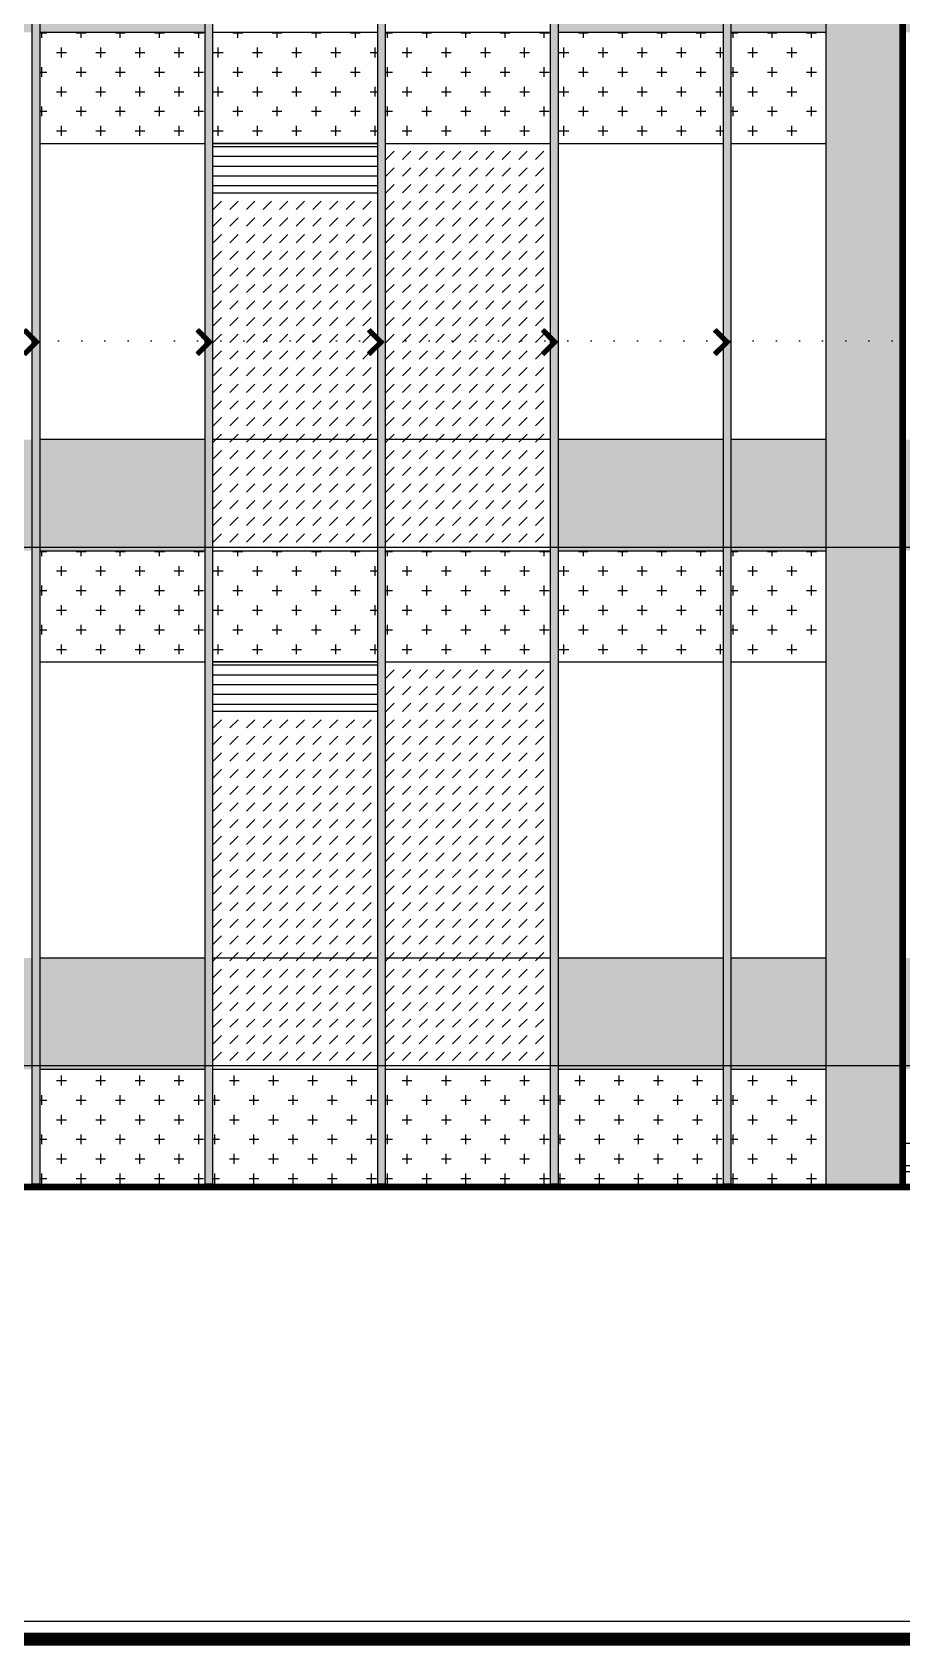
# Model space of a CAD drawing. Extents: x -863035 to 270371, y -8918 to 240488.
# Drawn here: x -827902 to -820857, y 147256 to 160326 of the extents above; entities that cross this region are included whole.
import ezdxf
from ezdxf.xclip import XClip

# ---------------------------------------------------------------- set-up
doc = ezdxf.new("R2010")
doc.units = 0
doc.header["$LTSCALE"] = 1000
doc.header["$MEASUREMENT"] = 0
doc.header["$XCLIPFRAME"] = 0
doc.linetypes.add('109-34 轴网$0$L1$0$$AUDIT_BAD_LTYPE1', pattern=[0])
doc.linetypes.add('DOT2', pattern=[0.125, 0, -0.125])
for name, color, linetype in [('01-标注_符号', 200, 'Continuous'), ('05-填充_156', 156, 'Continuous'), ('05-填充_18', 18, 'Continuous'), ('05-填充_天正', 26, 'Continuous'), ('A-C_窗', 140, 'Continuous'), ('D_玻璃', 152, 'Continuous'), ('D_铝板', 181, 'Continuous'), ('E-立面', 255, 'Continuous'), ('E-立面轮廓', 241, 'Continuous')]:
    doc.layers.add(name, color=color, linetype=linetype)
doc.layers.add('04-不打印_辅助线', color=165, linetype='Continuous', plot=False)
doc.styles.add('logo-3', font='', dxfattribs={"width": 0.8})
doc.styles.get('logo-3').set_extended_font_data('SimSun')
doc.dimstyles.new('副本 ISO-1', dxfattribs={"dimtxt": 2.5, "dimasz": 1.5, "dimexe": 1.25, "dimexo": 0.625, "dimtad": 1, "dimdec": 0, "dimtxsty": 'logo-3', "dimblk": 'ARCHTICK', "dimcen": 2.5, "dimdle": 1, "dimadec": 0, "dimazin": 0, "dimtfac": 1, "dimtdec": 0, "dimtix": 1, "dimtmove": 0, "dimatfit": 3, "dimldrblk": 'AR', "dimfxl": 0, "dimarcsym": 0})
pattern_1 = [(0, (-1356818.24, 98653.57), (158.75, 158.75), [79.375, -238.125]), (90, (-1356778.55, 98613.88), (-158.75, 158.75), [79.375, -238.125])]
pattern_2 = [(0, (-1354018.24, 98653.57), (158.75, 158.75), [79.375, -238.125]), (90, (-1353978.55, 98613.88), (-158.75, 158.75), [79.375, -238.125])]
pattern_3 = [(0, (-1351218.24, 98653.57), (158.75, 158.75), [79.375, -238.125]), (90, (-1351178.55, 98613.88), (-158.75, 158.75), [79.375, -238.125])]
pattern_4 = [(0, (-1356818.24, 102853.57), (158.75, 158.75), [79.375, -238.125]), (90, (-1356778.55, 102813.88), (-158.75, 158.75), [79.375, -238.125])]
pattern_5 = [(0, (-1354018.24, 102853.57), (158.75, 158.75), [79.375, -238.125]), (90, (-1353978.55, 102813.88), (-158.75, 158.75), [79.375, -238.125])]

# ---------------------------------------------------------------- blocks, each defined once
blk = doc.blocks.new('*U24')
at = {"layer": '05-填充_18'}
h = blk.add_hatch(color=256, dxfattribs=at)
h.dxf.hatch_style = 1
h.paths.add_polyline_path([(60, -14550), (0, -14550), (0, 310), (60, 310)])
blk.add_lwpolyline([(60, -14550), (0, -14550), (0, 310), (60, 310)], close=True)
blk = doc.blocks.new('单爪')
at = {"linetype": 'ByBlock'}
for points in [[(21676, 19383, 0.319961), (21666, 19375), (21676, 19375)], [(21729, 19383, -0.319961), (21739, 19375), (21729, 19375)]]:
    blk.add_hatch(color=256, dxfattribs=at).paths.add_polyline_path(points)
for p, q in [((21675, 19465), (21675, 19486)), ((21675, 19486), (21730, 19486)), ((21730, 19486), (21804, 19519)), ((21730, 19465), (21804, 19507)), ((21730, 19465), (21730, 19486)), ((21813, 19582), (21797, 19579)), ((21797, 19575), (21797, 19579)), ((21857, 19579), (21797, 19579)), ((21811, 19576), (21797, 19576)), ((21797, 19575), (21810, 19575)), ((21797, 19553), (21797, 19557)), ((21797, 19557), (21810, 19557)), ((21797, 19556), (21811, 19556)), ((21797, 19553), (21797, 19553)), ((21807, 19550), (21797, 19553)), ((21850, 19519), (21804, 19519)), ((21804, 19507), (21804, 19519)), ((21850, 19507), (21804, 19507)), ((21849, 19519), (21805, 19519)), ((21849, 19507), (21805, 19507)), ((21811, 19550), (21807, 19550)), ((21847, 19521), (21808, 19521)), ((21808, 19519), (21808, 19521)), ((21808, 19506), (21808, 19507)), ((21847, 19506), (21808, 19506)), ((21810, 19557), (21810, 19575)), ((21811, 19548), (21811, 19576)), ((21811, 19557), (21811, 19575)), ((21843, 19548), (21811, 19548)), ((21812, 19547), (21811, 19548)), ((21842, 19547), (21812, 19547)), ((21812, 19499), (21815, 19499)), ((21812, 19487), (21812, 19499)), ((21812, 19487), (21842, 19487)), ((21814, 19485), (21812, 19487)), ((21841, 19582), (21813, 19582)), ((21815, 19537), (21813, 19536)), ((21815, 19537), (21813, 19536)), ((21813, 19536), (21813, 19526)), ((21813, 19536), (21813, 19526)), ((21815, 19525), (21813, 19526)), ((21815, 19525), (21813, 19526)), ((21841, 19485), (21814, 19485)), ((21839, 19537), (21815, 19537)), ((21839, 19537), (21815, 19537)), ((21815, 19525), (21839, 19525)), ((21815, 19521), (21815, 19525)), ((21839, 19525), (21815, 19525)), ((21839, 19525), (21815, 19525)), ((21839, 19521), (21815, 19521)), ((21815, 19499), (21815, 19506)), ((21834, 19538), (21820, 19538)), ((21820, 19537), (21820, 19538)), ((21820, 19536), (21820, 19526)), ((21820, 19536), (21820, 19526)), ((21821, 19542), (21821, 19547)), ((21834, 19542), (21821, 19542)), ((21821, 19542), (21821, 19538)), ((21827, 19525), (21825, 19521)), ((21827, 19540), (21827, 19522)), ((21827, 19530), (21827, 19512)), ((21827, 19521), (21829, 19525)), ((21833, 19542), (21833, 19547)), ((21834, 19542), (21834, 19538)), ((21834, 19537), (21834, 19538)), ((21834, 19536), (21834, 19526)), ((21834, 19536), (21834, 19526)), ((21841, 19536), (21839, 19537)), ((21841, 19536), (21839, 19537)), ((21841, 19526), (21839, 19525)), ((21841, 19526), (21839, 19525)), ((21839, 19525), (21839, 19521)), ((21840, 19499), (21840, 19506)), ((21842, 19499), (21840, 19499)), ((21857, 19579), (21841, 19582)), ((21841, 19536), (21841, 19526)), ((21841, 19536), (21841, 19526)), ((21841, 19485), (21842, 19487)), ((21842, 19547), (21843, 19548)), ((21842, 19487), (21842, 19499)), ((21843, 19548), (21843, 19576)), ((21857, 19576), (21843, 19576)), ((21857, 19556), (21843, 19556)), ((21847, 19550), (21843, 19550)), ((21845, 19557), (21845, 19575)), ((21857, 19575), (21845, 19575)), ((21857, 19557), (21845, 19557)), ((21857, 19553), (21847, 19550)), ((21847, 19519), (21847, 19521)), ((21847, 19506), (21847, 19507)), ((21850, 19507), (21850, 19519)), ((21857, 19575), (21857, 19579)), ((21857, 19553), (21857, 19557)), ((21675, 19465), (21702, 19465)), ((21676, 19375), (21676, 19450)), ((21676, 19450), (21686, 19450)), ((21676, 19375), (21729, 19375)), ((21683, 19454), (21683, 19465)), ((21683, 19465), (21721, 19465)), ((21683, 19454), (21721, 19454)), ((21686, 19450), (21686, 19454)), ((21730, 19465), (21702, 19465)), ((21719, 19450), (21719, 19454)), ((21719, 19450), (21729, 19450)), ((21721, 19454), (21721, 19465)), ((21729, 19450), (21729, 19375))]:
    blk.add_line(p, q, dxfattribs=at)
at = {"ltscale": 0.2}
blk.add_line((21827, 19481), (21827, 19586), dxfattribs=at)
at = {"linetype": 'ByBlock'}
for centre, radius, start, end in [((21817, 19531), 6.13, 55.6158, 124.3842), ((21817, 19531), 6.13, 55.6158, 124.3842), ((21817, 19531), 6.13, 235.6158, 304.3842), ((21817, 19531), 6.13, 235.6158, 304.3842), ((21827, 19514), 22.9, 72.412, 107.588), ((21827, 19548), 22.9, 252.412, 287.588), ((21838, 19531), 6.13, 55.6158, 124.3842), ((21838, 19531), 6.13, 55.6158, 124.3842), ((21838, 19531), 6.13, 235.6158, 304.3842), ((21838, 19531), 6.13, 235.6158, 304.3842), ((21676, 19372), 10.9, 93.5382, 164.5088), ((21728, 19372), 10.9, 15.4912, 86.4618)]:
    blk.add_arc(centre, radius, start, end, dxfattribs=at)
blk = doc.blocks.new('9-x')
at = {"layer": 'D_玻璃'}
for p, q in [((1243, 0), (1400, 0)), ((-9000, 0), (-8743, 0)), ((-9000, -18), (-8743, -18)), ((-8707, 0), (-8493, 0)), ((-8707, -18), (-8493, -18)), ((-8457, 0), (1400, 0)), ((-8457, -18), (1400, -18)), ((-7307, 0), (-7093, 0)), ((-7307, -18), (-7093, -18)), ((-5907, 0), (-5693, 0)), ((-5907, -18), (-5693, -18)), ((-4507, 0), (-4293, 0)), ((-4507, -18), (-4293, -18)), ((-3107, 0), (-2893, 0)), ((-3107, -18), (-2893, -18)), ((-1707, 0), (-1493, 0)), ((-1707, -18), (-1493, -18)), ((-307, 0), (-93, 0)), ((-307, -18), (-93, -18)), ((1243, -18), (1400, -18)), ((1400, -18), (1400, 0))]:
    blk.add_line(p, q, dxfattribs=at)
at = {"layer": 'D_铝板'}
for p, q in [((-9000, -200), (-8650, -200)), ((-9000, -250), (-8650, -250))]:
    blk.add_line(p, q, dxfattribs=at)
for points in [[(-8650, -200), (-8550, -200), (-8550, -350), (-8650, -350), (-8650, -200)], [(-8550, -200), (1250, -200)], [(-7250, -250), (-8550, -250)], [(-7250, -200), (-7150, -200), (-7150, -350), (-7250, -350), (-7250, -200)], [(-5850, -250), (-7150, -250)], [(-5850, -200), (-5750, -200), (-5750, -350), (-5850, -350), (-5850, -200)], [(-4450, -250), (-5750, -250)], [(-4450, -200), (-4350, -200), (-4350, -350), (-4450, -350), (-4450, -200)], [(-3050, -250), (-4350, -250)], [(-3050, -200), (-2950, -200), (-2950, -350), (-3050, -350), (-3050, -200)], [(-1650, -250), (-2950, -250)], [(-1650, -200), (-1550, -200), (-1550, -350), (-1650, -350), (-1650, -200)], [(1150, -250), (-1550, -250)], [(-250, -200), (-150, -200), (-150, -350), (-250, -350), (-250, -200)], [(1150, -200), (1250, -200), (1250, -350), (1150, -350), (1150, -200)]]:
    blk.add_lwpolyline(points, dxfattribs=at)
for points in [[(-8647, -203), (-8553, -203), (-8553, -347), (-8647, -347)], [(-7247, -203), (-7153, -203), (-7153, -347), (-7247, -347)], [(-5847, -203), (-5753, -203), (-5753, -347), (-5847, -347)], [(-4447, -203), (-4353, -203), (-4353, -347), (-4447, -347)], [(-3047, -203), (-2953, -203), (-2953, -347), (-3047, -347)], [(-1647, -203), (-1553, -203), (-1553, -347), (-1647, -347)], [(-247, -203), (-153, -203), (-153, -347), (-247, -347)], [(1153, -203), (1247, -203), (1247, -347), (1153, -347)]]:
    blk.add_lwpolyline(points, close=True, dxfattribs=at)
at = {"layer": 'D_铝板', "xscale": -1}
for p in [(13102, -19575), (14502, -19575), (15902, -19575), (17302, -19575), (18702, -19575), (20102, -19575), (21502, -19575)]:
    blk.add_blockref('单爪', p, dxfattribs=at)
at = {"layer": 'D_铝板'}
for p in [(-30302, -19575), (-28902, -19575), (-27502, -19575), (-26102, -19575), (-24702, -19575), (-23302, -19575), (-21902, -19575), (-20502, -19575)]:
    blk.add_blockref('单爪', p, dxfattribs=at)
blk = doc.blocks.new('_ArchTick')
at = {"color": 0, "linetype": 'ByBlock', "const_width": 0.4}
blk.add_lwpolyline([(-0.5, -0.5), (0.5, 0.5)], dxfattribs=at)
blk = doc.blocks.new('*X7')
at = {"color": 0}
for p, q in [((-1012.3076, 1692.7181), (-1012.3076, 1692.7266)), ((-1012.3075, 1692.7267), (-1012.2878, 1692.7267)), ((-1012.3066, 1692.7171), (-1012.3066, 1692.7276)), ((-1012.3065, 1692.7277), (-1012.2888, 1692.7277)), ((-1012.3056, 1692.7161), (-1012.3056, 1692.7286)), ((-1012.3055, 1692.7287), (-1012.2898, 1692.7287)), ((-1012.3046, 1692.7151), (-1012.3046, 1692.7296)), ((-1012.3045, 1692.7297), (-1012.2908, 1692.7297)), ((-1012.3036, 1692.7141), (-1012.3036, 1692.7306)), ((-1012.3035, 1692.7307), (-1012.2918, 1692.7307)), ((-1012.3026, 1692.7131), (-1012.3026, 1692.7316)), ((-1012.3025, 1692.7317), (-1012.2928, 1692.7317)), ((-1012.3016, 1692.7121), (-1012.3016, 1692.7326)), ((-1012.3015, 1692.7327), (-1012.2938, 1692.7327)), ((-1012.3006, 1692.7111), (-1012.3006, 1692.7336)), ((-1012.3005, 1692.7337), (-1012.2948, 1692.7337)), ((-1012.2996, 1692.7101), (-1012.2996, 1692.7346)), ((-1012.2995, 1692.7347), (-1012.2958, 1692.7347)), ((-1012.2986, 1692.7091), (-1012.2986, 1692.7356)), ((-1012.2985, 1692.7357), (-1012.2968, 1692.7357)), ((-1012.2976, 1692.7081), (-1012.2976, 1692.7364)), ((-1012.2966, 1692.7071), (-1012.2966, 1692.7354)), ((-1012.2956, 1692.7061), (-1012.2956, 1692.7344)), ((-1012.2946, 1692.7051), (-1012.2946, 1692.7334)), ((-1012.2936, 1692.7041), (-1012.2936, 1692.7324)), ((-1012.2926, 1692.7031), (-1012.2926, 1692.7314)), ((-1012.2916, 1692.7021), (-1012.2916, 1692.7304)), ((-1012.2906, 1692.7011), (-1012.2906, 1692.7294)), ((-1012.2896, 1692.7001), (-1012.2896, 1692.7284)), ((-1012.2886, 1692.6991), (-1012.2886, 1692.7274)), ((-1012.2876, 1692.6981), (-1012.2876, 1692.7264)), ((-1012.3116, 1692.7221), (-1012.3116, 1692.7226)), ((-1012.3115, 1692.7227), (-1012.2838, 1692.7227)), ((-1012.3111, 1692.7217), (-1012.2828, 1692.7217)), ((-1012.3106, 1692.7211), (-1012.3106, 1692.7236)), ((-1012.3105, 1692.7237), (-1012.2848, 1692.7237)), ((-1012.3101, 1692.7207), (-1012.2818, 1692.7207)), ((-1012.3096, 1692.7201), (-1012.3096, 1692.7246)), ((-1012.3095, 1692.7247), (-1012.2858, 1692.7247)), ((-1012.3091, 1692.7197), (-1012.2808, 1692.7197)), ((-1012.3086, 1692.7191), (-1012.3086, 1692.7256)), ((-1012.3085, 1692.7257), (-1012.2868, 1692.7257)), ((-1012.3081, 1692.7187), (-1012.2798, 1692.7187)), ((-1012.3071, 1692.7177), (-1012.2788, 1692.7177)), ((-1012.3061, 1692.7167), (-1012.2778, 1692.7167)), ((-1012.3051, 1692.7157), (-1012.2768, 1692.7157)), ((-1012.3041, 1692.7147), (-1012.2758, 1692.7147)), ((-1012.3031, 1692.7137), (-1012.2748, 1692.7137)), ((-1012.3021, 1692.7127), (-1012.2738, 1692.7127)), ((-1012.3011, 1692.7117), (-1012.2728, 1692.7117)), ((-1012.3001, 1692.7107), (-1012.2718, 1692.7107)), ((-1012.2991, 1692.7097), (-1012.2708, 1692.7097)), ((-1012.2981, 1692.7087), (-1012.2698, 1692.7087)), ((-1012.2971, 1692.7077), (-1012.2688, 1692.7077)), ((-1012.2961, 1692.7067), (-1012.2678, 1692.7067)), ((-1012.2951, 1692.7057), (-1012.2668, 1692.7057)), ((-1012.2941, 1692.7047), (-1012.2658, 1692.7047)), ((-1012.2931, 1692.7037), (-1012.2648, 1692.7037)), ((-1012.2921, 1692.7027), (-1012.2638, 1692.7027)), ((-1012.2911, 1692.7017), (-1012.2628, 1692.7017)), ((-1012.2901, 1692.7007), (-1012.2618, 1692.7007)), ((-1012.2891, 1692.6997), (-1012.2608, 1692.6997)), ((-1012.2881, 1692.6987), (-1012.2598, 1692.6987)), ((-1012.2871, 1692.6977), (-1012.2588, 1692.6977)), ((-1012.2866, 1692.6971), (-1012.2866, 1692.7254)), ((-1012.2861, 1692.6967), (-1012.2578, 1692.6967)), ((-1012.2856, 1692.6961), (-1012.2856, 1692.7244)), ((-1012.2851, 1692.6957), (-1012.2568, 1692.6957)), ((-1012.2846, 1692.6951), (-1012.2846, 1692.7234)), ((-1012.2841, 1692.6947), (-1012.2558, 1692.6947)), ((-1012.2836, 1692.6941), (-1012.2836, 1692.7224)), ((-1012.2836, 1692.6457), (-1012.2553, 1692.6457)), ((-1012.2831, 1692.6937), (-1012.2548, 1692.6937)), ((-1012.2826, 1692.6931), (-1012.2826, 1692.7214)), ((-1012.2826, 1692.6467), (-1012.2543, 1692.6467)), ((-1012.2826, 1692.6184), (-1012.2826, 1692.6467)), ((-1012.2821, 1692.6927), (-1012.2538, 1692.6927)), ((-1012.2816, 1692.6921), (-1012.2816, 1692.7204)), ((-1012.2816, 1692.6477), (-1012.2533, 1692.6477)), ((-1012.2816, 1692.6194), (-1012.2816, 1692.6477)), ((-1012.2811, 1692.6917), (-1012.2528, 1692.6917)), ((-1012.2806, 1692.6911), (-1012.2806, 1692.7194)), ((-1012.2806, 1692.6487), (-1012.2523, 1692.6487)), ((-1012.2806, 1692.6204), (-1012.2806, 1692.6487)), ((-1012.2801, 1692.6907), (-1012.2518, 1692.6907)), ((-1012.2796, 1692.6901), (-1012.2796, 1692.7184)), ((-1012.2796, 1692.6497), (-1012.2513, 1692.6497)), ((-1012.2796, 1692.6214), (-1012.2796, 1692.6497)), ((-1012.2791, 1692.6897), (-1012.2508, 1692.6897)), ((-1012.2786, 1692.6891), (-1012.2786, 1692.7174)), ((-1012.2786, 1692.6507), (-1012.2503, 1692.6507)), ((-1012.2786, 1692.6224), (-1012.2786, 1692.6507)), ((-1012.2781, 1692.6887), (-1012.2498, 1692.6887)), ((-1012.2776, 1692.6881), (-1012.2776, 1692.7164)), ((-1012.2776, 1692.6517), (-1012.2493, 1692.6517)), ((-1012.2776, 1692.6234), (-1012.2776, 1692.6517)), ((-1012.2771, 1692.6877), (-1012.2488, 1692.6877)), ((-1012.2766, 1692.6871), (-1012.2766, 1692.7154)), ((-1012.2766, 1692.6527), (-1012.2483, 1692.6527)), ((-1012.2766, 1692.6244), (-1012.2766, 1692.6527)), ((-1012.2761, 1692.6867), (-1012.2478, 1692.6867)), ((-1012.2756, 1692.6861), (-1012.2756, 1692.7144)), ((-1012.2756, 1692.6537), (-1012.2473, 1692.6537)), ((-1012.2756, 1692.6254), (-1012.2756, 1692.6537)), ((-1012.2751, 1692.6857), (-1012.2468, 1692.6857)), ((-1012.2746, 1692.6851), (-1012.2746, 1692.7134)), ((-1012.2746, 1692.6547), (-1012.2463, 1692.6547)), ((-1012.2746, 1692.6264), (-1012.2746, 1692.6547)), ((-1012.2741, 1692.6847), (-1012.2458, 1692.6847)), ((-1012.2736, 1692.6841), (-1012.2736, 1692.7124)), ((-1012.2736, 1692.6557), (-1012.2453, 1692.6557)), ((-1012.2736, 1692.6274), (-1012.2736, 1692.6557)), ((-1012.2731, 1692.6837), (-1012.2448, 1692.6837)), ((-1012.2726, 1692.6831), (-1012.2726, 1692.7114)), ((-1012.2726, 1692.6567), (-1012.2443, 1692.6567)), ((-1012.2726, 1692.6284), (-1012.2726, 1692.6567)), ((-1012.2721, 1692.6827), (-1012.2438, 1692.6827)), ((-1012.2716, 1692.6821), (-1012.2716, 1692.7104)), ((-1012.2716, 1692.6577), (-1012.2433, 1692.6577)), ((-1012.2716, 1692.6294), (-1012.2716, 1692.6577)), ((-1012.2711, 1692.6817), (-1012.2428, 1692.6817)), ((-1012.2706, 1692.6811), (-1012.2706, 1692.7094)), ((-1012.2706, 1692.6587), (-1012.2423, 1692.6587)), ((-1012.2706, 1692.6304), (-1012.2706, 1692.6587)), ((-1012.2701, 1692.6807), (-1012.2418, 1692.6807)), ((-1012.2696, 1692.6801), (-1012.2696, 1692.7084)), ((-1012.2696, 1692.6597), (-1012.2413, 1692.6597)), ((-1012.2696, 1692.6314), (-1012.2696, 1692.6597)), ((-1012.2691, 1692.6797), (-1012.2408, 1692.6797)), ((-1012.2686, 1692.6791), (-1012.2686, 1692.7074)), ((-1012.2686, 1692.6607), (-1012.2403, 1692.6607)), ((-1012.2686, 1692.6324), (-1012.2686, 1692.6607)), ((-1012.2681, 1692.6787), (-1012.2398, 1692.6787)), ((-1012.2676, 1692.6781), (-1012.2676, 1692.7064)), ((-1012.2676, 1692.6617), (-1012.2393, 1692.6617)), ((-1012.2676, 1692.6334), (-1012.2676, 1692.6617)), ((-1012.2671, 1692.6777), (-1012.2388, 1692.6777)), ((-1012.2666, 1692.6771), (-1012.2666, 1692.7054)), ((-1012.2666, 1692.6627), (-1012.2383, 1692.6627)), ((-1012.2666, 1692.6344), (-1012.2666, 1692.6627)), ((-1012.2661, 1692.6767), (-1012.2378, 1692.6767)), ((-1012.2656, 1692.6761), (-1012.2656, 1692.7044)), ((-1012.2656, 1692.6637), (-1012.2373, 1692.6637)), ((-1012.2656, 1692.6354), (-1012.2656, 1692.6637)), ((-1012.2651, 1692.6757), (-1012.2368, 1692.6757)), ((-1012.2646, 1692.6751), (-1012.2646, 1692.7034)), ((-1012.2646, 1692.6647), (-1012.2363, 1692.6647)), ((-1012.2646, 1692.6364), (-1012.2646, 1692.6647)), ((-1012.2641, 1692.6747), (-1012.2358, 1692.6747)), ((-1012.2636, 1692.6741), (-1012.2636, 1692.7024)), ((-1012.2636, 1692.6657), (-1012.2353, 1692.6657)), ((-1012.2636, 1692.6374), (-1012.2636, 1692.6657)), ((-1012.2631, 1692.6737), (-1012.2348, 1692.6737)), ((-1012.2626, 1692.6731), (-1012.2626, 1692.7014)), ((-1012.2626, 1692.6667), (-1012.2343, 1692.6667)), ((-1012.2626, 1692.6384), (-1012.2626, 1692.6667)), ((-1012.2621, 1692.6727), (-1012.2338, 1692.6727)), ((-1012.2616, 1692.6721), (-1012.2616, 1692.7004)), ((-1012.2616, 1692.6677), (-1012.2333, 1692.6677)), ((-1012.2616, 1692.6394), (-1012.2616, 1692.6677)), ((-1012.2611, 1692.6717), (-1012.2328, 1692.6717)), ((-1012.2606, 1692.6711), (-1012.2606, 1692.6994)), ((-1012.2606, 1692.6687), (-1012.2323, 1692.6687)), ((-1012.2606, 1692.6404), (-1012.2606, 1692.6687)), ((-1012.2601, 1692.6707), (-1012.2318, 1692.6707)), ((-1012.2596, 1692.6701), (-1012.2596, 1692.6984)), ((-1012.2596, 1692.6697), (-1012.2313, 1692.6697)), ((-1012.2596, 1692.6414), (-1012.2596, 1692.6697)), ((-1012.2586, 1692.6424), (-1012.2586, 1692.6974)), ((-1012.2576, 1692.6434), (-1012.2576, 1692.6964)), ((-1012.2566, 1692.6444), (-1012.2566, 1692.6954)), ((-1012.2556, 1692.6454), (-1012.2556, 1692.6944)), ((-1012.2546, 1692.6464), (-1012.2546, 1692.6934)), ((-1012.2536, 1692.6474), (-1012.2536, 1692.6924)), ((-1012.2526, 1692.6484), (-1012.2526, 1692.6914)), ((-1012.2516, 1692.6494), (-1012.2516, 1692.6904)), ((-1012.2506, 1692.6504), (-1012.2506, 1692.6894)), ((-1012.2496, 1692.6514), (-1012.2496, 1692.6884)), ((-1012.2486, 1692.6524), (-1012.2486, 1692.6874)), ((-1012.2476, 1692.6534), (-1012.2476, 1692.6864)), ((-1012.2466, 1692.6544), (-1012.2466, 1692.6854)), ((-1012.2456, 1692.6554), (-1012.2456, 1692.6844)), ((-1012.2446, 1692.6564), (-1012.2446, 1692.6834)), ((-1012.2436, 1692.6574), (-1012.2436, 1692.6824)), ((-1012.2426, 1692.6584), (-1012.2426, 1692.6814)), ((-1012.2416, 1692.6594), (-1012.2416, 1692.6804)), ((-1012.2406, 1692.6604), (-1012.2406, 1692.6794)), ((-1012.2396, 1692.6614), (-1012.2396, 1692.6784)), ((-1012.2386, 1692.6624), (-1012.2386, 1692.6774)), ((-1012.2376, 1692.6634), (-1012.2376, 1692.6764)), ((-1012.2366, 1692.6644), (-1012.2366, 1692.6754)), ((-1012.2356, 1692.6654), (-1012.2356, 1692.6744)), ((-1012.2346, 1692.6664), (-1012.2346, 1692.6734)), ((-1012.2336, 1692.6674), (-1012.2336, 1692.6724)), ((-1012.2326, 1692.6684), (-1012.2326, 1692.6714)), ((-1012.2316, 1692.6694), (-1012.2316, 1692.6704)), ((-1012.3116, 1692.6177), (-1012.2833, 1692.6177)), ((-1012.3116, 1692.6172), (-1012.3116, 1692.6177)), ((-1012.3111, 1692.6167), (-1012.2843, 1692.6167)), ((-1012.3106, 1692.6187), (-1012.2823, 1692.6187)), ((-1012.3106, 1692.6162), (-1012.3106, 1692.6187)), ((-1012.3101, 1692.6157), (-1012.2853, 1692.6157)), ((-1012.3096, 1692.6197), (-1012.2813, 1692.6197)), ((-1012.3096, 1692.6152), (-1012.3096, 1692.6197)), ((-1012.3091, 1692.6147), (-1012.2863, 1692.6147)), ((-1012.3086, 1692.6207), (-1012.2803, 1692.6207)), ((-1012.3086, 1692.6142), (-1012.3086, 1692.6207)), ((-1012.3081, 1692.6137), (-1012.2873, 1692.6137)), ((-1012.3076, 1692.6217), (-1012.2793, 1692.6217)), ((-1012.3076, 1692.6132), (-1012.3076, 1692.6217)), ((-1012.3071, 1692.6127), (-1012.2883, 1692.6127)), ((-1012.3066, 1692.6227), (-1012.2783, 1692.6227)), ((-1012.3066, 1692.6122), (-1012.3066, 1692.6227)), ((-1012.3061, 1692.6117), (-1012.2893, 1692.6117)), ((-1012.3056, 1692.6237), (-1012.2773, 1692.6237)), ((-1012.3056, 1692.6112), (-1012.3056, 1692.6237)), ((-1012.3051, 1692.6107), (-1012.2903, 1692.6107)), ((-1012.3046, 1692.6247), (-1012.2763, 1692.6247)), ((-1012.3046, 1692.6102), (-1012.3046, 1692.6247)), ((-1012.3041, 1692.6097), (-1012.2913, 1692.6097)), ((-1012.3036, 1692.6257), (-1012.2753, 1692.6257)), ((-1012.3036, 1692.6092), (-1012.3036, 1692.6257)), ((-1012.3031, 1692.6087), (-1012.2923, 1692.6087)), ((-1012.3026, 1692.6267), (-1012.2743, 1692.6267)), ((-1012.3026, 1692.6082), (-1012.3026, 1692.6267)), ((-1012.3021, 1692.6077), (-1012.2933, 1692.6077)), ((-1012.3016, 1692.6277), (-1012.2733, 1692.6277)), ((-1012.3016, 1692.6072), (-1012.3016, 1692.6277)), ((-1012.3011, 1692.6067), (-1012.2943, 1692.6067)), ((-1012.3006, 1692.6287), (-1012.2723, 1692.6287)), ((-1012.3006, 1692.6062), (-1012.3006, 1692.6287)), ((-1012.3001, 1692.6057), (-1012.2953, 1692.6057)), ((-1012.2996, 1692.6297), (-1012.2713, 1692.6297)), ((-1012.2996, 1692.6052), (-1012.2996, 1692.6297)), ((-1012.2991, 1692.6047), (-1012.2963, 1692.6047)), ((-1012.2986, 1692.6307), (-1012.2703, 1692.6307)), ((-1012.2986, 1692.6042), (-1012.2986, 1692.6307)), ((-1012.2981, 1692.6037), (-1012.2973, 1692.6037)), ((-1012.2976, 1692.6317), (-1012.2693, 1692.6317)), ((-1012.2976, 1692.6034), (-1012.2976, 1692.6317)), ((-1012.2966, 1692.6327), (-1012.2683, 1692.6327)), ((-1012.2966, 1692.6044), (-1012.2966, 1692.6327)), ((-1012.2956, 1692.6337), (-1012.2673, 1692.6337)), ((-1012.2956, 1692.6054), (-1012.2956, 1692.6337)), ((-1012.2946, 1692.6347), (-1012.2663, 1692.6347)), ((-1012.2946, 1692.6064), (-1012.2946, 1692.6347)), ((-1012.2936, 1692.6357), (-1012.2653, 1692.6357)), ((-1012.2936, 1692.6074), (-1012.2936, 1692.6357)), ((-1012.2926, 1692.6367), (-1012.2643, 1692.6367)), ((-1012.2926, 1692.6084), (-1012.2926, 1692.6367)), ((-1012.2916, 1692.6377), (-1012.2633, 1692.6377)), ((-1012.2916, 1692.6094), (-1012.2916, 1692.6377)), ((-1012.2906, 1692.6387), (-1012.2623, 1692.6387)), ((-1012.2906, 1692.6104), (-1012.2906, 1692.6387)), ((-1012.2896, 1692.6397), (-1012.2613, 1692.6397)), ((-1012.2896, 1692.6114), (-1012.2896, 1692.6397)), ((-1012.2886, 1692.6407), (-1012.2603, 1692.6407)), ((-1012.2886, 1692.6124), (-1012.2886, 1692.6407)), ((-1012.2876, 1692.6417), (-1012.2593, 1692.6417)), ((-1012.2876, 1692.6134), (-1012.2876, 1692.6417)), ((-1012.2866, 1692.6427), (-1012.2583, 1692.6427)), ((-1012.2866, 1692.6144), (-1012.2866, 1692.6427)), ((-1012.2856, 1692.6437), (-1012.2573, 1692.6437)), ((-1012.2856, 1692.6154), (-1012.2856, 1692.6437)), ((-1012.2846, 1692.6447), (-1012.2563, 1692.6447)), ((-1012.2846, 1692.6164), (-1012.2846, 1692.6447)), ((-1012.2836, 1692.6174), (-1012.2836, 1692.6457))]:
    blk.add_line(p, q, dxfattribs=at)
blk = doc.blocks.new('A-ARROW')
blk.add_lwpolyline([(0.0808, 0.0525), (0.0666, 0.0666), (0, 0), (0.0666, -0.0666), (0.0808, -0.0525), (0.0283, 0)], close=True)
at = {"rotation": 180}
blk.add_blockref('*X7', (-1012.2311, 1692.6699), dxfattribs=at)
blk = doc.blocks.new('AR')
at = {"xscale": -21.59999999986031, "yscale": 21.59999999999127, "zscale": 21.6, "rotation": 359.9999997162888}
blk.add_blockref('A-ARROW', (0, 0), dxfattribs=at)

msp = doc.modelspace()

# ---------------------------------------------------------------- hatches: boundary and pattern name
at = {"layer": '05-填充_156'}
h = msp.add_hatch(dxfattribs=at)
h.set_pattern_fill('CROSS', color=136, scale=100)
h.set_pattern_definition(pattern_4)
h.paths.add_polyline_path([(-826501.8, 160326.2), (-827841.8, 160326.2), (-827841.8, 159426.2), (-826501.8, 159426.2)])
h = msp.add_hatch(dxfattribs=at)
h.set_pattern_fill('CROSS', color=136, scale=100)
h.set_pattern_definition(pattern_4)
h.paths.add_polyline_path([(-825101.8, 160326.2), (-826441.8, 160326.2), (-826441.8, 159426.2), (-825101.8, 159426.2)])
h = msp.add_hatch(dxfattribs=at)
h.set_pattern_fill('CROSS', color=136, scale=100)
h.set_pattern_definition(pattern_5)
h.paths.add_polyline_path([(-823701.8, 160326.2), (-825041.8, 160326.2), (-825041.8, 159426.2), (-823701.8, 159426.2)])
h = msp.add_hatch(dxfattribs=at)
h.set_pattern_fill('CROSS', color=136, scale=100)
h.set_pattern_definition(pattern_5)
h.paths.add_polyline_path([(-822301.8, 160326.2), (-823641.8, 160326.2), (-823641.8, 159426.2), (-822301.8, 159426.2)])
h = msp.add_hatch(dxfattribs=at)
h.set_pattern_fill('CROSS', color=136, scale=100)
h.set_pattern_definition([(0, (-1351218.24, 102853.57), (158.75, 158.75), [79.375, -238.125]), (90, (-1351178.55, 102813.88), (-158.75, 158.75), [79.375, -238.125])])
h.paths.add_polyline_path([(-821471.8, 160326.2), (-822241.8, 160326.2), (-822241.8, 159426.2), (-821471.8, 159426.2)])
h = msp.add_hatch(dxfattribs=at)
h.set_pattern_fill('DASH', color=256, scale=100, angle=45)
h.set_pattern_definition([(45, (-1354018.24, 102853.57), (1e-14, 134.703842), [95.25, -95.25])])
h.paths.add_polyline_path([(-823701.8, 159426.2), (-825041.8, 159426.2), (-825041.8, 156126.2), (-823701.8, 156126.2)])
h = msp.add_hatch(dxfattribs=at)
h.set_pattern_fill('DASH', color=256, scale=100, angle=45)
h.set_pattern_definition([(45, (-1355418.24, 102853.57), (1e-14, 134.703842), [95.25, -95.25])])
h.paths.add_polyline_path([(-825101.8, 159026.2), (-826441.8, 159026.2), (-826441.8, 156126.2), (-825101.8, 156126.2)])
h = msp.add_hatch(dxfattribs=at)
h.set_pattern_fill('CROSS', color=136, scale=100)
h.set_pattern_definition(pattern_1)
h.paths.add_polyline_path([(-826501.8, 156126.2), (-827841.8, 156126.2), (-827841.8, 155226.2), (-826501.8, 155226.2)])
h = msp.add_hatch(dxfattribs=at)
h.set_pattern_fill('CROSS', color=136, scale=100)
h.set_pattern_definition(pattern_1)
h.paths.add_polyline_path([(-825101.8, 156126.2), (-826441.8, 156126.2), (-826441.8, 155226.2), (-825101.8, 155226.2)])
h = msp.add_hatch(dxfattribs=at)
h.set_pattern_fill('CROSS', color=136, scale=100)
h.set_pattern_definition(pattern_2)
h.paths.add_polyline_path([(-823701.8, 156126.2), (-825041.8, 156126.2), (-825041.8, 155226.2), (-823701.8, 155226.2)])
h = msp.add_hatch(dxfattribs=at)
h.set_pattern_fill('CROSS', color=136, scale=100)
h.set_pattern_definition(pattern_2)
h.paths.add_polyline_path([(-822301.8, 156126.2), (-823641.8, 156126.2), (-823641.8, 155226.2), (-822301.8, 155226.2)])
h = msp.add_hatch(dxfattribs=at)
h.set_pattern_fill('CROSS', color=136, scale=100)
h.set_pattern_definition(pattern_3)
h.paths.add_polyline_path([(-821471.8, 156126.2), (-822241.8, 156126.2), (-822241.8, 155226.2), (-821471.8, 155226.2)])
h = msp.add_hatch(dxfattribs=at)
h.set_pattern_fill('DASH', color=256, scale=100, angle=45)
h.set_pattern_definition([(45, (-1354018.24, 98653.57), (1e-14, 134.703842), [95.25, -95.25])])
h.paths.add_polyline_path([(-823701.8, 155226.2), (-825041.8, 155226.2), (-825041.8, 151926.2), (-823701.8, 151926.2)])
h = msp.add_hatch(dxfattribs=at)
h.set_pattern_fill('DASH', color=256, scale=100, angle=45)
h.set_pattern_definition([(45, (-1355418.24, 98653.57), (1e-14, 134.703842), [95.25, -95.25])])
h.paths.add_polyline_path([(-825101.8, 154826.2), (-826441.8, 154826.2), (-826441.8, 151926.2), (-825101.8, 151926.2)])
h = msp.add_hatch(dxfattribs=at)
h.set_pattern_fill('CROSS', color=136, scale=100)
h.set_pattern_definition(pattern_1)
h.paths.add_polyline_path([(-826501.8, 151926.2), (-827841.8, 151926.2), (-827841.8, 150996.2), (-826501.8, 150996.2)])
h = msp.add_hatch(dxfattribs=at)
h.set_pattern_fill('CROSS', color=136, scale=100)
h.set_pattern_definition([(0, (-1355418.24, 98653.57), (158.75, 158.75), [79.375, -238.125]), (90, (-1355378.55, 98613.88), (-158.75, 158.75), [79.375, -238.125])])
h.paths.add_polyline_path([(-825101.8, 151926.2), (-826441.8, 151926.2), (-826441.8, 150996.2), (-825101.8, 150996.2)])
h = msp.add_hatch(dxfattribs=at)
h.set_pattern_fill('CROSS', color=136, scale=100)
h.set_pattern_definition(pattern_2)
h.paths.add_polyline_path([(-823701.8, 151926.2), (-825041.8, 151926.2), (-825041.8, 150996.2), (-823701.8, 150996.2)])
h = msp.add_hatch(dxfattribs=at)
h.set_pattern_fill('CROSS', color=136, scale=100)
h.set_pattern_definition([(0, (-1352618.24, 98653.57), (158.75, 158.75), [79.375, -238.125]), (90, (-1352578.55, 98613.88), (-158.75, 158.75), [79.375, -238.125])])
h.paths.add_polyline_path([(-822301.8, 151926.2), (-823641.8, 151926.2), (-823641.8, 150996.2), (-822301.8, 150996.2)])
h = msp.add_hatch(dxfattribs=at)
h.set_pattern_fill('CROSS', color=136, scale=100)
h.set_pattern_definition(pattern_3)
h.paths.add_polyline_path([(-821471.8, 151926.2), (-822241.8, 151926.2), (-822241.8, 150996.2), (-821471.8, 150996.2)])
at = {"layer": '05-填充_18'}
h = msp.add_hatch(color=256, dxfattribs=at)
h.dxf.hatch_style = 1
h.paths.add_polyline_path([(-820871.8, 165856.2), (-821471.8, 165856.2), (-821471.8, 150996.2), (-820871.8, 150996.2)])
at = {"layer": '05-填充_天正'}
h = msp.add_hatch(dxfattribs=at)
h.set_pattern_fill('AR-CONC', color=256, scale=200)
h.set_pattern_definition([(50, (-468083.67, 4200), (364.36934, -31.87817), [38.1, -419.1]), (355, (-468083.67, 4200), (-70.48565, 382.1133), [30.48, -335.28]), (100.451, (-468053.3, 4197.34), (293.885, 350.23338), [32.38, -356.18]), (46.1842, (-468083.67, 4301.6), (542.1581, -84.08466), [57.15, -628.65]), (96.6356, (-468038.5, 4294.6), (474.8085, 494.8511), [48.57, -534.27]), (351.184, (-468083.67, 4301.6), (474.8092, 494.8502), [45.72, -502.92]), (21, (-468032.87, 4276.2), (303.22976, -204.53104), [38.1, -419.1]), (326, (-468032.87, 4276.2), (123.60406, 368.37593), [30.48, -335.28]), (71.4514, (-468007.6, 4259.16), (426.83298, 163.84572), [32.38, -356.18]), (37.5, (-468083.67, 4200), (6.177207, 169.110078), [0, -331.216, 0, -340.36, 0, -336.55]), (7.5, (-468083.67, 4200), (133.639325, 200.36115), [0, -194.056, 0, -323.596, 0, -128.27]), (327.5, (-468196.95, 4200), (271.18119, -11.45749), [0, -127, 0, -396.24, 0, -525.78]), (317.5, (-468247.75, 4200), (296.25836, 50.85298), [0, -165.1, 0, -263.144, 0, -373.38])])
h.paths.add_polyline_path([(-805441.8, 160326.2), (-804671.8, 160326.2), (-804671.8, 161226.2), (-805441.8, 161226.2)])
h.paths.add_polyline_path([(-806841.8, 160326.2), (-805501.8, 160326.2), (-805501.8, 161226.2), (-806841.8, 161226.2)])
h.paths.add_polyline_path([(-811041.8, 161226.2), (-809701.8, 161226.2), (-809701.8, 160326.2), (-811041.8, 160326.2)])
h.paths.add_polyline_path([(-812441.8, 160326.2), (-811101.8, 160326.2), (-811101.8, 161226.2), (-812441.8, 161226.2)])
h.paths.add_polyline_path([(-813841.8, 161226.2), (-812501.8, 161226.2), (-812501.8, 160326.2), (-813841.8, 160326.2)])
h.paths.add_polyline_path([(-815241.8, 160326.2), (-813901.8, 160326.2), (-813901.8, 161226.2), (-815241.8, 161226.2)])
h.paths.add_polyline_path([(-816641.8, 160326.2), (-815871.8, 160326.2), (-815871.8, 161226.2), (-816641.8, 161226.2)])
h.paths.add_polyline_path([(-818041.8, 161226.2), (-816701.8, 161226.2), (-816701.8, 160326.2), (-818041.8, 160326.2)])
h.paths.add_polyline_path([(-819441.8, 160326.2), (-818101.8, 160326.2), (-818101.8, 161226.2), (-819441.8, 161226.2)])
h.paths.add_polyline_path([(-820841.8, 160326.2), (-819501.8, 160326.2), (-819501.8, 161226.2), (-820841.8, 161226.2)])
h.paths.add_polyline_path([(-822241.8, 161226.2), (-821471.8, 161226.2), (-821471.8, 160326.2), (-822241.8, 160326.2)])
h.paths.add_polyline_path([(-823641.8, 160326.2), (-822301.8, 160326.2), (-822301.8, 161226.2), (-823641.8, 161226.2)])
h.paths.add_polyline_path([(-827841.8, 160326.2), (-826501.8, 160326.2), (-826501.8, 161226.2), (-827841.8, 161226.2)])
h.paths.add_polyline_path([(-829241.8, 161226.2), (-827901.8, 161226.2), (-827901.8, 160326.2), (-829241.8, 160326.2)])
h.paths.add_polyline_path([(-830641.8, 160326.2), (-829301.8, 160326.2), (-829301.8, 161226.2), (-830641.8, 161226.2)])
h.paths.add_polyline_path([(-832041.8, 161226.2), (-830701.8, 161226.2), (-830701.8, 160326.2), (-832041.8, 160326.2)])
h.paths.add_polyline_path([(-832471.8, 160326.2), (-832101.8, 160326.2), (-832101.8, 161226.2), (-832471.8, 161226.2)])
h.paths.add_polyline_path([(-833441.8, 160326.2), (-832671.8, 160326.2), (-832671.8, 161226.2), (-833441.8, 161226.2)])
h.paths.add_polyline_path([(-836241.8, 161226.2), (-834901.8, 161226.2), (-834901.8, 160326.2), (-836241.8, 160326.2)])
h.paths.add_polyline_path([(-837641.8, 160326.2), (-836301.8, 160326.2), (-836301.8, 161226.2), (-837641.8, 161226.2)])
h.paths.add_polyline_path([(-839041.8, 161226.2), (-837701.8, 161226.2), (-837701.8, 160326.2), (-839041.8, 160326.2)])
h.paths.add_polyline_path([(-840441.8, 160326.2), (-839101.8, 160326.2), (-839101.8, 161226.2), (-840441.8, 161226.2)])
h.paths.add_polyline_path([(-844641.8, 161226.2), (-843301.8, 161226.2), (-843301.8, 160326.2), (-844641.8, 160326.2)])
h.paths.add_polyline_path([(-846041.8, 160326.2), (-844701.8, 160326.2), (-844701.8, 161226.2), (-846041.8, 161226.2)])
h.paths.add_polyline_path([(-847441.8, 160326.2), (-846101.8, 160326.2), (-846101.8, 161226.2), (-847441.8, 161226.2)])
h.paths.add_polyline_path([(-848841.8, 160326.2), (-847501.8, 160326.2), (-847501.8, 161226.2), (-848841.8, 161226.2)])
h.paths.add_polyline_path([(-851071.8, 160326.2), (-850301.8, 160326.2), (-850301.8, 161226.2), (-851071.8, 161226.2)])
h = msp.add_hatch(dxfattribs=at)
h.set_pattern_fill('AR-CONC', color=256, scale=200)
h.set_pattern_definition([(50, (-468083.67, 0), (364.36934, -31.87817), [38.1, -419.1]), (355, (-468083.67, 0), (-70.48565, 382.1133), [30.48, -335.28]), (100.451, (-468053.3, -2.66), (293.885, 350.23338), [32.38, -356.18]), (46.1842, (-468083.67, 101.6), (542.1581, -84.08466), [57.15, -628.65]), (96.6356, (-468038.5, 94.6), (474.8085, 494.8511), [48.57, -534.27]), (351.184, (-468083.67, 101.6), (474.8092, 494.8502), [45.72, -502.92]), (21, (-468032.87, 76.2), (303.22976, -204.53104), [38.1, -419.1]), (326, (-468032.87, 76.2), (123.60406, 368.37593), [30.48, -335.28]), (71.4514, (-468007.6, 59.16), (426.83298, 163.84572), [32.38, -356.18]), (37.5, (-468083.67, 0), (6.177207, 169.110078), [0, -331.216, 0, -340.36, 0, -336.55]), (7.5, (-468083.67, 0), (133.639325, 200.36115), [0, -194.056, 0, -323.596, 0, -128.27]), (327.5, (-468196.95, 0), (271.18119, -11.45749), [0, -127, 0, -396.24, 0, -525.78]), (317.5, (-468247.75, 0), (296.25836, 50.85298), [0, -165.1, 0, -263.144, 0, -373.38])])
h.paths.add_polyline_path([(-804471.8, 157026.2), (-803271.8, 157026.2), (-803271.8, 156126.2), (-804471.8, 156126.2)])
h.paths.add_polyline_path([(-805441.8, 156126.2), (-804671.8, 156126.2), (-804671.8, 157026.2), (-805441.8, 157026.2)])
h.paths.add_polyline_path([(-806841.8, 156126.2), (-805501.8, 156126.2), (-805501.8, 157026.2), (-806841.8, 157026.2)])
h.paths.add_polyline_path([(-811041.8, 157026.2), (-809701.8, 157026.2), (-809701.8, 156126.2), (-811041.8, 156126.2)])
h.paths.add_polyline_path([(-812441.8, 156126.2), (-811101.8, 156126.2), (-811101.8, 157026.2), (-812441.8, 157026.2)])
h.paths.add_polyline_path([(-813841.8, 157026.2), (-812501.8, 157026.2), (-812501.8, 156126.2), (-813841.8, 156126.2)])
h.paths.add_polyline_path([(-815241.8, 156126.2), (-813901.8, 156126.2), (-813901.8, 157026.2), (-815241.8, 157026.2)])
h.paths.add_polyline_path([(-816641.8, 156126.2), (-815871.8, 156126.2), (-815871.8, 157026.2), (-816641.8, 157026.2)])
h.paths.add_polyline_path([(-818041.8, 157026.2), (-816701.8, 157026.2), (-816701.8, 156126.2), (-818041.8, 156126.2)])
h.paths.add_polyline_path([(-819441.8, 156126.2), (-818101.8, 156126.2), (-818101.8, 157026.2), (-819441.8, 157026.2)])
h.paths.add_polyline_path([(-820841.8, 156126.2), (-819501.8, 156126.2), (-819501.8, 157026.2), (-820841.8, 157026.2)])
h.paths.add_polyline_path([(-822241.8, 157026.2), (-821471.8, 157026.2), (-821471.8, 156126.2), (-822241.8, 156126.2)])
h.paths.add_polyline_path([(-823641.8, 156126.2), (-822301.8, 156126.2), (-822301.8, 157026.2), (-823641.8, 157026.2)])
h.paths.add_polyline_path([(-827841.8, 156126.2), (-826501.8, 156126.2), (-826501.8, 157026.2), (-827841.8, 157026.2)])
h.paths.add_polyline_path([(-829241.8, 157026.2), (-827901.8, 157026.2), (-827901.8, 156126.2), (-829241.8, 156126.2)])
h.paths.add_polyline_path([(-830641.8, 156126.2), (-829301.8, 156126.2), (-829301.8, 157026.2), (-830641.8, 157026.2)])
h.paths.add_polyline_path([(-832041.8, 157026.2), (-830701.8, 157026.2), (-830701.8, 156126.2), (-832041.8, 156126.2)])
h.paths.add_polyline_path([(-832471.8, 156126.2), (-832101.8, 156126.2), (-832101.8, 157026.2), (-832471.8, 157026.2)])
h.paths.add_polyline_path([(-833441.8, 156126.2), (-832671.8, 156126.2), (-832671.8, 157026.2), (-833441.8, 157026.2)])
h.paths.add_polyline_path([(-836241.8, 157026.2), (-834901.8, 157026.2), (-834901.8, 156126.2), (-836241.8, 156126.2)])
h.paths.add_polyline_path([(-837641.8, 156126.2), (-836301.8, 156126.2), (-836301.8, 157026.2), (-837641.8, 157026.2)])
h.paths.add_polyline_path([(-839041.8, 157026.2), (-837701.8, 157026.2), (-837701.8, 156126.2), (-839041.8, 156126.2)])
h.paths.add_polyline_path([(-840441.8, 156126.2), (-839101.8, 156126.2), (-839101.8, 157026.2), (-840441.8, 157026.2)])
h.paths.add_polyline_path([(-844641.8, 157026.2), (-843301.8, 157026.2), (-843301.8, 156126.2), (-844641.8, 156126.2)])
h.paths.add_polyline_path([(-846041.8, 156126.2), (-844701.8, 156126.2), (-844701.8, 157026.2), (-846041.8, 157026.2)])
h.paths.add_polyline_path([(-847441.8, 156126.2), (-846101.8, 156126.2), (-846101.8, 157026.2), (-847441.8, 157026.2)])
h.paths.add_polyline_path([(-848841.8, 156126.2), (-847501.8, 156126.2), (-847501.8, 157026.2), (-848841.8, 157026.2)])
h.paths.add_polyline_path([(-851071.8, 156126.2), (-850301.8, 156126.2), (-850301.8, 157026.2), (-851071.8, 157026.2)])
h.paths.add_polyline_path([(-851641.8, 157026.2), (-851271.8, 157026.2), (-851271.8, 156126.2), (-851641.8, 156126.2)])
h.paths.add_polyline_path([(-853041.8, 156126.2), (-851701.8, 156126.2), (-851701.8, 157026.2), (-853041.8, 157026.2)])
h.paths.add_polyline_path([(-853871.8, 156126.2), (-853101.8, 156126.2), (-853101.8, 157026.2), (-853871.8, 157026.2)])
h = msp.add_hatch(dxfattribs=at)
h.set_pattern_fill('AR-CONC', color=256, scale=200)
h.set_pattern_definition([(50, (-468083.67, -4200), (364.36934, -31.87817), [38.1, -419.1]), (355, (-468083.67, -4200), (-70.48565, 382.1133), [30.48, -335.28]), (100.451, (-468053.3, -4202.66), (293.885, 350.23338), [32.38, -356.18]), (46.1842, (-468083.67, -4098.4), (542.1581, -84.08466), [57.15, -628.65]), (96.6356, (-468038.5, -4105.4), (474.8085, 494.8511), [48.57, -534.27]), (351.184, (-468083.67, -4098.4), (474.8092, 494.8502), [45.72, -502.92]), (21, (-468032.87, -4123.8), (303.22976, -204.53104), [38.1, -419.1]), (326, (-468032.87, -4123.8), (123.60406, 368.37593), [30.48, -335.28]), (71.4514, (-468007.6, -4140.84), (426.83298, 163.84572), [32.38, -356.18]), (37.5, (-468083.67, -4200), (6.177207, 169.110078), [0, -331.216, 0, -340.36, 0, -336.55]), (7.5, (-468083.67, -4200), (133.639325, 200.36115), [0, -194.056, 0, -323.596, 0, -128.27]), (327.5, (-468196.95, -4200), (271.18119, -11.45749), [0, -127, 0, -396.24, 0, -525.78]), (317.5, (-468247.75, -4200), (296.25836, 50.85298), [0, -165.1, 0, -263.144, 0, -373.38])])
h.paths.add_polyline_path([(-804471.8, 152826.2), (-803271.8, 152826.2), (-803271.8, 151926.2), (-804471.8, 151926.2)])
h.paths.add_polyline_path([(-805441.8, 151926.2), (-804671.8, 151926.2), (-804671.8, 152826.2), (-805441.8, 152826.2)])
h.paths.add_polyline_path([(-806841.8, 151926.2), (-805501.8, 151926.2), (-805501.8, 152826.2), (-806841.8, 152826.2)])
h.paths.add_polyline_path([(-811041.8, 152826.2), (-809701.8, 152826.2), (-809701.8, 151926.2), (-811041.8, 151926.2)])
h.paths.add_polyline_path([(-812441.8, 151926.2), (-811101.8, 151926.2), (-811101.8, 152826.2), (-812441.8, 152826.2)])
h.paths.add_polyline_path([(-813841.8, 152826.2), (-812501.8, 152826.2), (-812501.8, 151926.2), (-813841.8, 151926.2)])
h.paths.add_polyline_path([(-815241.8, 151926.2), (-813901.8, 151926.2), (-813901.8, 152826.2), (-815241.8, 152826.2)])
h.paths.add_polyline_path([(-816641.8, 151926.2), (-815871.8, 151926.2), (-815871.8, 152826.2), (-816641.8, 152826.2)])
h.paths.add_polyline_path([(-818041.8, 152826.2), (-816701.8, 152826.2), (-816701.8, 151926.2), (-818041.8, 151926.2)])
h.paths.add_polyline_path([(-819441.8, 151926.2), (-818101.8, 151926.2), (-818101.8, 152826.2), (-819441.8, 152826.2)])
h.paths.add_polyline_path([(-820841.8, 151926.2), (-819501.8, 151926.2), (-819501.8, 152826.2), (-820841.8, 152826.2)])
h.paths.add_polyline_path([(-822241.8, 152826.2), (-821471.8, 152826.2), (-821471.8, 151926.2), (-822241.8, 151926.2)])
h.paths.add_polyline_path([(-823641.8, 151926.2), (-822301.8, 151926.2), (-822301.8, 152826.2), (-823641.8, 152826.2)])
h.paths.add_polyline_path([(-827841.8, 151926.2), (-826501.8, 151926.2), (-826501.8, 152826.2), (-827841.8, 152826.2)])
h.paths.add_polyline_path([(-829241.8, 152826.2), (-827901.8, 152826.2), (-827901.8, 151926.2), (-829241.8, 151926.2)])
h.paths.add_polyline_path([(-830641.8, 151926.2), (-829301.8, 151926.2), (-829301.8, 152826.2), (-830641.8, 152826.2)])
h.paths.add_polyline_path([(-832041.8, 152826.2), (-830701.8, 152826.2), (-830701.8, 151926.2), (-832041.8, 151926.2)])
h.paths.add_polyline_path([(-832471.8, 151926.2), (-832101.8, 151926.2), (-832101.8, 152826.2), (-832471.8, 152826.2)])
h.paths.add_polyline_path([(-833441.8, 151926.2), (-832671.8, 151926.2), (-832671.8, 152826.2), (-833441.8, 152826.2)])
h.paths.add_polyline_path([(-836241.8, 152826.2), (-834901.8, 152826.2), (-834901.8, 151926.2), (-836241.8, 151926.2)])
h.paths.add_polyline_path([(-837641.8, 151926.2), (-836301.8, 151926.2), (-836301.8, 152826.2), (-837641.8, 152826.2)])
h.paths.add_polyline_path([(-839041.8, 152826.2), (-837701.8, 152826.2), (-837701.8, 151926.2), (-839041.8, 151926.2)])
h.paths.add_polyline_path([(-840441.8, 151926.2), (-839101.8, 151926.2), (-839101.8, 152826.2), (-840441.8, 152826.2)])
h.paths.add_polyline_path([(-844641.8, 152826.2), (-843301.8, 152826.2), (-843301.8, 151926.2), (-844641.8, 151926.2)])
h.paths.add_polyline_path([(-846041.8, 151926.2), (-844701.8, 151926.2), (-844701.8, 152826.2), (-846041.8, 152826.2)])
h.paths.add_polyline_path([(-847441.8, 151926.2), (-846101.8, 151926.2), (-846101.8, 152826.2), (-847441.8, 152826.2)])
h.paths.add_polyline_path([(-848841.8, 151926.2), (-847501.8, 151926.2), (-847501.8, 152826.2), (-848841.8, 152826.2)])
h.paths.add_polyline_path([(-851071.8, 151926.2), (-850301.8, 151926.2), (-850301.8, 152826.2), (-851071.8, 152826.2)])
h.paths.add_polyline_path([(-853871.8, 151926.2), (-853101.8, 151926.2), (-853101.8, 152826.2), (-853871.8, 152826.2)])
at = {"layer": 'A-C_窗'}
h = msp.add_hatch(dxfattribs=at)
h.set_pattern_fill('ANSI31', color=256, scale=50, angle=315)
h.set_pattern_definition([(0, (-468083.67, 8430), (2e-14, 79.375), [])])
h.paths.add_polyline_path([(-825101.8, 159426.2), (-826441.8, 159426.2), (-826441.8, 159026.2), (-825101.8, 159026.2)])
h = msp.add_hatch(dxfattribs=at)
h.set_pattern_fill('ANSI31', color=256, scale=50, angle=315)
h.set_pattern_definition([(0, (-468083.67, 4230), (2e-14, 79.375), [])])
h.paths.add_polyline_path([(-825101.8, 155226.2), (-826441.8, 155226.2), (-826441.8, 154826.2), (-825101.8, 154826.2)])

# ---------------------------------------------------------------- linework, layer by layer
at = {"layer": '04-不打印_辅助线'}
for points in [[(-858458.3, 156156.2), (-798546, 156156.2)], [(-858458.3, 151956.2), (-798546, 151956.2)], [(-858458.3, 147456.2), (-798546, 147456.2)]]:
    msp.add_lwpolyline(points, dxfattribs=at)
at = {"layer": 'A-C_窗'}
for points in [[(-827841.8, 160326.2), (-826501.8, 160326.2)], [(-826441.8, 160326.2), (-825101.8, 160326.2)], [(-825041.8, 160326.2), (-823701.8, 160326.2)], [(-823641.8, 160326.2), (-822301.8, 160326.2)], [(-822241.8, 160326.2), (-821471.8, 160326.2)], [(-827841.8, 159426.2), (-826501.8, 159426.2)], [(-826441.8, 159426.2), (-825101.8, 159426.2)], [(-825041.8, 159426.2), (-823701.8, 159426.2)], [(-823641.8, 159426.2), (-822301.8, 159426.2)], [(-822241.8, 159426.2), (-821471.8, 159426.2)], [(-826501.8, 157026.2), (-827841.8, 157026.2)], [(-825101.8, 157026.2), (-826441.8, 157026.2)], [(-823701.8, 157026.2), (-825041.8, 157026.2)], [(-822301.8, 157026.2), (-823641.8, 157026.2)], [(-821471.8, 157026.2), (-822241.8, 157026.2)], [(-827841.8, 156126.2), (-826501.8, 156126.2)], [(-826441.8, 156126.2), (-825101.8, 156126.2)], [(-825041.8, 156126.2), (-823701.8, 156126.2)], [(-823641.8, 156126.2), (-822301.8, 156126.2)], [(-822241.8, 156126.2), (-821471.8, 156126.2)], [(-827841.8, 155226.2), (-826501.8, 155226.2)], [(-826441.8, 155226.2), (-825101.8, 155226.2)], [(-825041.8, 155226.2), (-823701.8, 155226.2)], [(-823641.8, 155226.2), (-822301.8, 155226.2)], [(-822241.8, 155226.2), (-821471.8, 155226.2)], [(-826501.8, 152826.2), (-827841.8, 152826.2)], [(-825101.8, 152826.2), (-826441.8, 152826.2)], [(-823701.8, 152826.2), (-825041.8, 152826.2)], [(-822301.8, 152826.2), (-823641.8, 152826.2)], [(-821471.8, 152826.2), (-822241.8, 152826.2)], [(-827841.8, 151926.2), (-826501.8, 151926.2)], [(-826441.8, 151926.2), (-825101.8, 151926.2)], [(-825041.8, 151926.2), (-823701.8, 151926.2)], [(-823641.8, 151926.2), (-822301.8, 151926.2)], [(-822241.8, 151926.2), (-821471.8, 151926.2)]]:
    msp.add_lwpolyline(points, dxfattribs=at)
for points in [[(-826441.8, 159026.2), (-825101.8, 159026.2), (-825101.8, 159426.2), (-826441.8, 159426.2)], [(-826441.8, 154826.2), (-825101.8, 154826.2), (-825101.8, 155226.2), (-826441.8, 155226.2)]]:
    msp.add_lwpolyline(points, close=True, dxfattribs=at)
at = {"layer": 'E-立面', "linetype": '109-34 轴网$0$L1$0$$AUDIT_BAD_LTYPE1'}
for points in [[(-832471.8, 166356.2), (-851271.8, 166356.2), (-851271.8, 150996.2), (-802681.8, 150996.2), (-802681.8, 161656.2), (-804471.8, 161656.2)], [(-832471.8, 165856.2), (-820871.8, 165856.2), (-820871.8, 150996.2)], [(-821471.8, 165856.2), (-821471.8, 150996.2)], [(-798546, 147356.2), (-858435.4, 147356.2)]]:
    msp.add_lwpolyline(points, dxfattribs=at)
at = {"layer": 'E-立面轮廓', "const_width": 50}
for points in [[(-832446.8, 150996.2), (-832446.8, 166381.2), (-851296.8, 166381.2), (-851296.8, 150971.2), (-802656.8, 150971.2), (-802656.8, 161681.2), (-804471.8, 161681.2)], [(-832471.8, 165881.2), (-820846.8, 165881.2), (-820846.8, 150996.2)]]:
    msp.add_lwpolyline(points, dxfattribs=at)
at = {"layer": 'E-立面轮廓', "linetype": '109-34 轴网$0$L1$0$$AUDIT_BAD_LTYPE1', "const_width": 100}
msp.add_lwpolyline([(-798546, 147306.2), (-858435.4, 147306.2)], dxfattribs=at)

# ---------------------------------------------------------------- block references
at = {"layer": '01-标注_符号', "color": 51, "linetype": 'DOT2', "ltscale": 1.5, "xscale": 75, "yscale": 75, "zscale": 75}
for p in [(-827845.6, 157817.2), (-826443.3, 157817.2), (-825054.4, 157817.2), (-823645.3, 157817.2), (-822249.8, 157817.2)]:
    msp.add_blockref('AR', p, dxfattribs=at)
at = {"layer": 'D_铝板'}
for p in [(-827901.8, 165546.3), (-826501.8, 165546.3), (-825101.8, 165546.3), (-823701.8, 165546.3), (-822301.8, 165546.3)]:
    msp.add_blockref('*U24', p, dxfattribs=at)
at = {"layer": 'E-立面', "linetype": '109-34 轴网$0$L1$0$$AUDIT_BAD_LTYPE1'}
ref = msp.add_blockref('9-x', (-813841.8, 151346.2), dxfattribs=at)
XClip(ref).set_block_clipping_path([(-7030.0000000028, -350), (1399.999999999, -0.0000000006)])

# ---------------------------------------------------------------- leaders
at = {"layer": '01-标注_符号', "color": 51, "linetype": 'DOT2', "ltscale": 1.5}
msp.add_leader([(-802737.6, 157825.7), (-855814.7, 157825.7)], dimstyle='副本 ISO-1', override={"dimasz": 75, "dimtad": 0}, dxfattribs=at)

doc.saveas('drawing.dxf')
